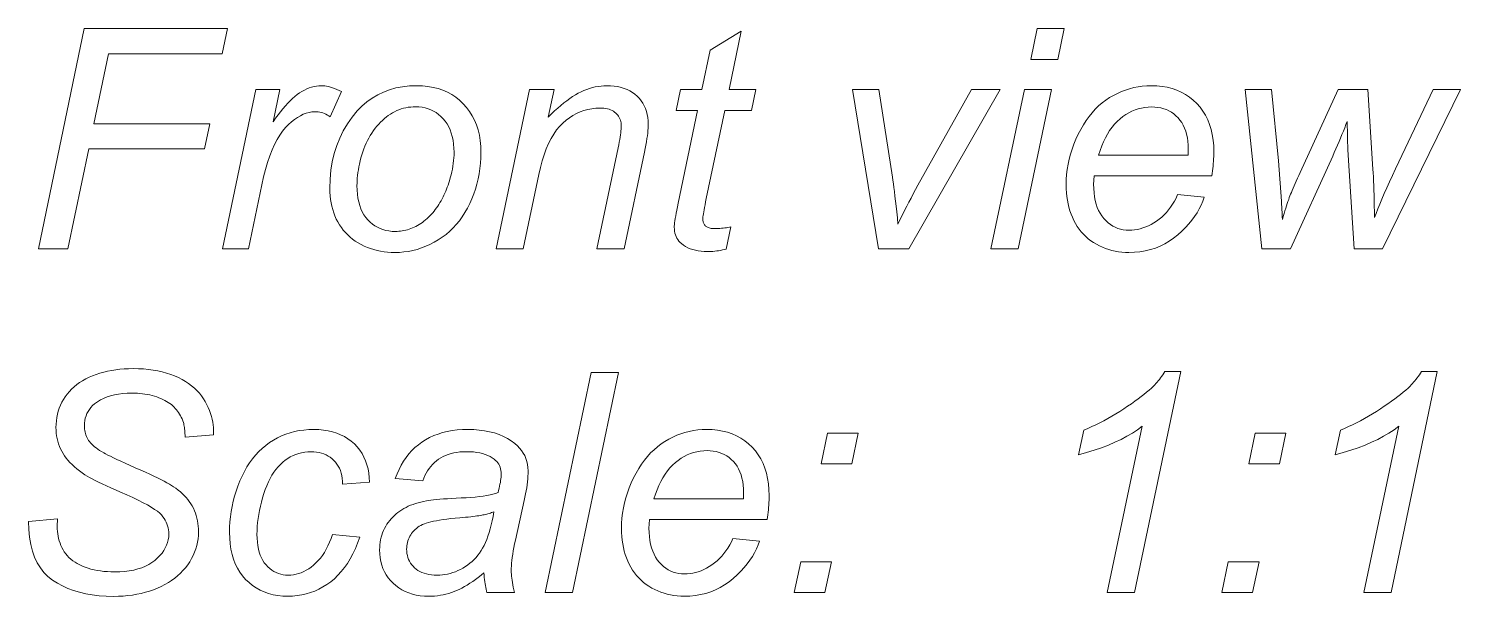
# Model space of a CAD drawing. Extents: x 0 to 297, y 0 to 546.
# Drawn here: x 158.73 to 184.73, y 459.95 to 470.26 of the extents above; entities that cross this region are included whole.
import ezdxf

# ---------------------------------------------------------------- set-up
doc = ezdxf.new("R2010")
doc.units = 0

msp = doc.modelspace()

# ---------------------------------------------------------------- linework, layer by layer
at = {"color": 7, "lineweight": 13}
for points in [[(158.906, 466.265), (159.741, 470.265), (162.341, 470.265), (162.245, 469.809), (160.18, 469.809), (159.915, 468.535), (162.019, 468.535), (161.923, 468.079), (159.82, 468.079), (159.441, 466.265)], [(171.481, 466.666), (171.4, 466.262), (171.364, 466.253), (171.329, 466.245), (171.294, 466.238), (171.259, 466.232), (171.225, 466.227), (171.191, 466.223), (171.157, 466.22), (171.123, 466.217), (171.089, 466.216), (171.056, 466.216), (170.998, 466.217), (170.943, 466.221), (170.89, 466.229), (170.839, 466.239), (170.791, 466.252), (170.745, 466.268), (170.702, 466.286), (170.661, 466.308), (170.623, 466.333), (170.586, 466.36), (170.562, 466.383), (170.539, 466.407), (170.52, 466.433), (170.503, 466.46), (170.488, 466.489), (170.476, 466.52), (170.467, 466.552), (170.461, 466.585), (170.457, 466.621), (170.456, 466.658), (170.456, 466.679), (170.458, 466.706), (170.462, 466.737), (170.467, 466.774), (170.473, 466.815), (170.481, 466.862), (170.49, 466.913), (170.501, 466.969), (170.513, 467.031), (170.526, 467.097), (170.878, 468.78), (170.488, 468.78), (170.567, 469.162), (170.958, 469.162), (171.108, 469.874), (171.672, 470.216), (171.451, 469.162), (171.937, 469.162), (171.855, 468.78), (171.372, 468.78), (171.037, 467.179), (171.025, 467.12), (171.014, 467.066), (171.005, 467.017), (170.997, 466.974), (170.99, 466.935), (170.984, 466.9), (170.98, 466.871), (170.976, 466.847), (170.975, 466.828), (170.974, 466.813), (170.974, 466.796), (170.976, 466.78), (170.978, 466.764), (170.982, 466.75), (170.987, 466.736), (170.992, 466.723), (170.999, 466.711), (171.006, 466.7), (171.015, 466.689), (171.024, 466.679), (171.035, 466.671), (171.047, 466.663), (171.06, 466.656), (171.075, 466.65), (171.091, 466.645), (171.108, 466.64), (171.126, 466.637), (171.146, 466.635), (171.167, 466.633), (171.189, 466.633), (171.222, 466.633), (171.254, 466.634), (171.285, 466.636), (171.315, 466.638), (171.344, 466.641), (171.373, 466.645), (171.401, 466.649), (171.429, 466.654), (171.455, 466.66)], [(176.928, 469.705), (177.045, 470.265), (177.536, 470.265), (177.419, 469.705)], [(162.251, 466.265), (162.857, 469.162), (163.293, 469.162), (163.17, 468.57), (163.215, 468.636), (163.259, 468.698), (163.304, 468.756), (163.348, 468.811), (163.392, 468.862), (163.435, 468.91), (163.479, 468.955), (163.522, 468.995), (163.565, 469.033), (163.608, 469.067), (163.651, 469.097), (163.694, 469.125), (163.738, 469.149), (163.781, 469.17), (163.825, 469.188), (163.869, 469.202), (163.913, 469.213), (163.957, 469.221), (164.002, 469.226), (164.046, 469.228), (164.076, 469.227), (164.108, 469.224), (164.141, 469.218), (164.175, 469.211), (164.211, 469.201), (164.248, 469.19), (164.286, 469.176), (164.326, 469.16), (164.367, 469.142), (164.409, 469.121), (164.207, 468.663), (164.181, 468.681), (164.155, 468.696), (164.128, 468.71), (164.101, 468.722), (164.073, 468.733), (164.044, 468.741), (164.016, 468.747), (163.986, 468.752), (163.956, 468.755), (163.926, 468.756), (163.874, 468.753), (163.822, 468.744), (163.769, 468.73), (163.717, 468.71), (163.664, 468.683), (163.61, 468.652), (163.557, 468.614), (163.503, 468.571), (163.449, 468.522), (163.394, 468.467), (163.341, 468.404), (163.29, 468.332), (163.241, 468.252), (163.195, 468.161), (163.151, 468.062), (163.109, 467.953), (163.07, 467.836), (163.033, 467.709), (162.998, 467.572), (162.966, 467.427), (162.72, 466.265)], [(164.199, 467.364), (164.204, 467.531), (164.219, 467.692), (164.244, 467.847), (164.279, 467.996), (164.324, 468.14), (164.379, 468.277), (164.444, 468.409), (164.519, 468.535), (164.603, 468.655), (164.698, 468.769), (164.783, 468.857), (164.873, 468.934), (164.969, 469.003), (165.069, 469.063), (165.174, 469.113), (165.285, 469.154), (165.401, 469.187), (165.522, 469.209), (165.648, 469.223), (165.779, 469.228), (165.882, 469.225), (165.98, 469.215), (166.075, 469.198), (166.165, 469.175), (166.252, 469.146), (166.334, 469.11), (166.413, 469.067), (166.487, 469.018), (166.557, 468.963), (166.623, 468.9), (166.684, 468.833), (166.739, 468.76), (166.787, 468.683), (166.828, 468.602), (166.864, 468.516), (166.893, 468.425), (166.915, 468.33), (166.931, 468.23), (166.941, 468.125), (166.944, 468.016), (166.942, 467.917), (166.936, 467.819), (166.926, 467.723), (166.912, 467.628), (166.893, 467.534), (166.871, 467.442), (166.845, 467.351), (166.815, 467.262), (166.78, 467.174), (166.742, 467.087), (166.7, 467.003), (166.654, 466.923), (166.606, 466.848), (166.553, 466.776), (166.497, 466.708), (166.438, 466.644), (166.376, 466.584), (166.31, 466.528), (166.24, 466.476), (166.168, 466.428), (166.093, 466.385), (166.017, 466.346), (165.941, 466.311), (165.863, 466.282), (165.785, 466.256), (165.706, 466.236), (165.627, 466.22), (165.546, 466.208), (165.465, 466.201), (165.383, 466.199), (165.316, 466.201), (165.25, 466.205), (165.186, 466.212), (165.122, 466.222), (165.06, 466.235), (164.999, 466.251), (164.94, 466.27), (164.881, 466.292), (164.824, 466.316), (164.768, 466.344), (164.714, 466.374), (164.662, 466.406), (164.614, 466.441), (164.567, 466.479), (164.524, 466.518), (164.483, 466.561), (164.444, 466.605), (164.409, 466.652), (164.376, 466.701), (164.345, 466.753), (164.317, 466.807), (164.292, 466.862), (164.271, 466.919), (164.252, 466.978), (164.236, 467.038), (164.222, 467.1), (164.212, 467.164), (164.205, 467.229), (164.2, 467.296)], [(167.219, 466.265), (167.825, 469.162), (168.273, 469.162), (168.166, 468.658), (168.224, 468.715), (168.282, 468.77), (168.338, 468.822), (168.394, 468.87), (168.449, 468.915), (168.503, 468.956), (168.556, 468.995), (168.609, 469.03), (168.661, 469.062), (168.712, 469.091), (168.763, 469.117), (168.814, 469.141), (168.865, 469.161), (168.917, 469.179), (168.968, 469.194), (169.02, 469.206), (169.073, 469.216), (169.125, 469.222), (169.178, 469.226), (169.23, 469.228), (169.299, 469.226), (169.365, 469.22), (169.428, 469.211), (169.488, 469.197), (169.545, 469.18), (169.598, 469.159), (169.649, 469.134), (169.697, 469.106), (169.741, 469.073), (169.783, 469.037), (169.821, 468.997), (169.855, 468.955), (169.885, 468.911), (169.911, 468.863), (169.933, 468.814), (169.951, 468.761), (169.965, 468.707), (169.975, 468.649), (169.981, 468.589), (169.983, 468.527), (169.983, 468.493), (169.981, 468.455), (169.977, 468.413), (169.972, 468.368), (169.966, 468.319), (169.958, 468.267), (169.949, 468.21), (169.938, 468.15), (169.926, 468.087), (169.913, 468.019), (169.544, 466.265), (169.05, 466.265), (169.435, 468.101), (169.446, 468.153), (169.456, 468.202), (169.464, 468.249), (169.472, 468.293), (169.478, 468.334), (169.483, 468.372), (169.487, 468.407), (169.49, 468.44), (169.492, 468.47), (169.492, 468.497), (169.491, 468.525), (169.488, 468.552), (169.483, 468.578), (169.476, 468.604), (169.467, 468.628), (169.456, 468.65), (169.444, 468.672), (169.429, 468.693), (169.412, 468.713), (169.393, 468.731), (169.372, 468.748), (169.349, 468.764), (169.325, 468.777), (169.299, 468.789), (169.271, 468.799), (169.241, 468.807), (169.21, 468.813), (169.177, 468.818), (169.142, 468.82), (169.105, 468.821), (169.03, 468.819), (168.957, 468.81), (168.885, 468.797), (168.815, 468.778), (168.746, 468.753), (168.68, 468.723), (168.615, 468.688), (168.551, 468.647), (168.49, 468.6), (168.43, 468.548), (168.372, 468.49), (168.317, 468.424), (168.266, 468.35), (168.218, 468.268), (168.173, 468.178), (168.131, 468.081), (168.092, 467.975), (168.056, 467.862), (168.024, 467.741), (167.994, 467.613), (167.713, 466.265)], [(174.164, 466.265), (173.689, 469.162), (174.169, 469.162), (174.417, 467.566), (174.426, 467.51), (174.434, 467.448), (174.444, 467.379), (174.453, 467.304), (174.463, 467.222), (174.473, 467.133), (174.484, 467.038), (174.495, 466.936), (174.506, 466.827), (174.518, 466.712), (174.547, 466.775), (174.578, 466.839), (174.611, 466.905), (174.644, 466.973), (174.68, 467.043), (174.717, 467.115), (174.756, 467.188), (174.796, 467.263), (174.838, 467.34), (174.881, 467.419), (175.85, 469.162), (176.371, 469.162), (174.712, 466.265)], [(176.207, 466.265), (176.813, 469.162), (177.307, 469.162), (176.701, 466.265)], [(179.596, 467.25), (180.076, 467.201), (180.053, 467.129), (180.024, 467.059), (179.99, 466.989), (179.95, 466.92), (179.905, 466.852), (179.855, 466.784), (179.799, 466.717), (179.738, 466.651), (179.672, 466.586), (179.6, 466.521), (179.524, 466.46), (179.445, 466.405), (179.364, 466.357), (179.279, 466.315), (179.192, 466.28), (179.102, 466.251), (179.009, 466.228), (178.913, 466.212), (178.814, 466.202), (178.712, 466.199), (178.648, 466.201), (178.585, 466.205), (178.524, 466.213), (178.463, 466.223), (178.403, 466.236), (178.345, 466.253), (178.287, 466.272), (178.231, 466.294), (178.176, 466.32), (178.121, 466.348), (178.069, 466.379), (178.019, 466.413), (177.972, 466.449), (177.927, 466.488), (177.885, 466.53), (177.845, 466.575), (177.808, 466.622), (177.773, 466.672), (177.741, 466.725), (177.712, 466.78), (177.685, 466.838), (177.661, 466.897), (177.64, 466.958), (177.622, 467.02), (177.607, 467.084), (177.594, 467.149), (177.584, 467.216), (177.577, 467.285), (177.573, 467.355), (177.571, 467.427), (177.574, 467.522), (177.58, 467.616), (177.591, 467.709), (177.607, 467.802), (177.626, 467.895), (177.651, 467.986), (177.679, 468.078), (177.712, 468.168), (177.749, 468.258), (177.791, 468.348), (177.836, 468.435), (177.884, 468.517), (177.935, 468.595), (177.988, 468.668), (178.043, 468.737), (178.101, 468.801), (178.162, 468.86), (178.225, 468.915), (178.291, 468.965), (178.36, 469.011), (178.43, 469.052), (178.502, 469.089), (178.575, 469.122), (178.649, 469.15), (178.724, 469.174), (178.8, 469.193), (178.877, 469.208), (178.955, 469.219), (179.035, 469.226), (179.116, 469.228), (179.217, 469.225), (179.315, 469.215), (179.408, 469.199), (179.497, 469.176), (179.582, 469.147), (179.663, 469.112), (179.739, 469.07), (179.812, 469.022), (179.88, 468.967), (179.944, 468.906), (180.003, 468.839), (180.055, 468.768), (180.102, 468.692), (180.142, 468.611), (180.176, 468.525), (180.204, 468.435), (180.226, 468.34), (180.241, 468.241), (180.251, 468.136), (180.254, 468.027), (180.253, 467.985), (180.252, 467.942), (180.25, 467.899), (180.247, 467.855), (180.244, 467.812), (180.24, 467.768), (180.235, 467.724), (180.229, 467.68), (180.223, 467.635), (180.215, 467.591), (178.082, 467.591), (178.08, 467.574), (178.078, 467.558), (178.076, 467.541), (178.075, 467.526), (178.074, 467.51), (178.073, 467.495), (178.072, 467.48), (178.071, 467.466), (178.071, 467.452), (178.071, 467.438), (178.073, 467.359), (178.078, 467.283), (178.088, 467.211), (178.101, 467.143), (178.118, 467.079), (178.138, 467.019), (178.162, 466.963), (178.19, 466.911), (178.222, 466.862), (178.258, 466.817), (178.296, 466.776), (178.336, 466.74), (178.377, 466.708), (178.421, 466.68), (178.465, 466.657), (178.512, 466.637), (178.56, 466.622), (178.61, 466.612), (178.662, 466.605), (178.715, 466.603), (178.765, 466.605), (178.816, 466.61), (178.866, 466.618), (178.916, 466.63), (178.966, 466.645), (179.016, 466.663), (179.066, 466.685), (179.115, 466.71), (179.165, 466.738), (179.214, 466.769), (179.262, 466.804), (179.308, 466.842), (179.352, 466.883), (179.393, 466.926), (179.432, 466.973), (179.469, 467.022), (179.504, 467.075), (179.537, 467.13), (179.568, 467.188)], [(181.127, 466.265), (180.824, 469.162), (181.299, 469.162), (181.43, 467.861), (181.481, 467.13), (181.483, 467.112), (181.484, 467.09), (181.485, 467.065), (181.487, 467.037), (181.488, 467.006), (181.49, 466.971), (181.492, 466.933), (181.494, 466.892), (181.496, 466.847), (181.498, 466.799), (181.514, 466.854), (181.53, 466.906), (181.545, 466.955), (181.559, 467.001), (181.574, 467.045), (181.587, 467.087), (181.6, 467.126), (181.613, 467.162), (181.625, 467.195), (181.637, 467.226), (181.649, 467.257), (181.663, 467.291), (181.677, 467.327), (181.694, 467.366), (181.711, 467.407), (181.73, 467.451), (181.751, 467.497), (181.772, 467.546), (181.795, 467.597), (181.82, 467.651), (182.51, 469.162), (183.048, 469.162), (183.143, 467.714), (183.147, 467.645), (183.151, 467.573), (183.155, 467.496), (183.158, 467.414), (183.161, 467.328), (183.163, 467.238), (183.166, 467.143), (183.168, 467.044), (183.169, 466.94), (183.17, 466.832), (183.199, 466.908), (183.232, 466.99), (183.268, 467.077), (183.307, 467.17), (183.35, 467.269), (183.396, 467.373), (183.446, 467.483), (183.499, 467.599), (183.555, 467.72), (183.615, 467.847), (184.237, 469.162), (184.731, 469.162), (183.315, 466.265), (182.802, 466.265), (182.693, 467.965), (182.691, 467.999), (182.689, 468.04), (182.687, 468.086), (182.685, 468.139), (182.683, 468.198), (182.682, 468.262), (182.68, 468.333), (182.679, 468.41), (182.678, 468.492), (182.677, 468.581), (182.654, 468.522), (182.63, 468.463), (182.606, 468.402), (182.58, 468.34), (182.554, 468.278), (182.528, 468.214), (182.5, 468.15), (182.471, 468.084), (182.442, 468.018), (182.412, 467.951), (181.645, 466.265)], [(164.693, 467.413), (164.695, 467.333), (164.701, 467.258), (164.711, 467.186), (164.724, 467.118), (164.742, 467.054), (164.764, 466.993), (164.789, 466.937), (164.819, 466.885), (164.852, 466.837), (164.889, 466.793), (164.93, 466.752), (164.972, 466.716), (165.017, 466.685), (165.064, 466.657), (165.112, 466.634), (165.163, 466.615), (165.217, 466.6), (165.272, 466.59), (165.329, 466.583), (165.389, 466.581), (165.42, 466.582), (165.452, 466.584), (165.483, 466.587), (165.515, 466.591), (165.546, 466.597), (165.578, 466.604), (165.609, 466.613), (165.64, 466.622), (165.671, 466.633), (165.702, 466.645), (165.733, 466.659), (165.764, 466.674), (165.794, 466.69), (165.823, 466.707), (165.853, 466.726), (165.881, 466.746), (165.909, 466.768), (165.937, 466.791), (165.965, 466.815), (165.992, 466.84), (166.018, 466.867), (166.044, 466.894), (166.068, 466.922), (166.092, 466.951), (166.115, 466.981), (166.138, 467.011), (166.159, 467.042), (166.18, 467.073), (166.2, 467.106), (166.219, 467.139), (166.238, 467.173), (166.256, 467.207), (166.273, 467.242), (166.289, 467.278), (166.304, 467.313), (166.319, 467.35), (166.333, 467.387), (166.347, 467.424), (166.359, 467.462), (166.371, 467.501), (166.387, 467.554), (166.401, 467.608), (166.414, 467.661), (166.425, 467.713), (166.434, 467.765), (166.442, 467.817), (166.448, 467.868), (166.452, 467.919), (166.455, 467.969), (166.456, 468.019), (166.454, 468.096), (166.448, 468.169), (166.438, 468.239), (166.424, 468.305), (166.406, 468.368), (166.384, 468.427), (166.359, 468.483), (166.329, 468.535), (166.295, 468.584), (166.258, 468.629), (166.217, 468.67), (166.174, 468.707), (166.13, 468.74), (166.083, 468.768), (166.034, 468.792), (165.983, 468.811), (165.931, 468.826), (165.876, 468.837), (165.819, 468.844), (165.76, 468.846), (165.714, 468.845), (165.669, 468.841), (165.624, 468.836), (165.581, 468.828), (165.538, 468.818), (165.496, 468.806), (165.455, 468.792), (165.415, 468.775), (165.375, 468.756), (165.337, 468.735), (165.299, 468.712), (165.262, 468.687), (165.226, 468.66), (165.19, 468.631), (165.155, 468.599), (165.121, 468.566), (165.087, 468.53), (165.055, 468.493), (165.023, 468.454), (164.992, 468.412), (164.962, 468.369), (164.933, 468.324), (164.907, 468.278), (164.881, 468.231), (164.858, 468.182), (164.836, 468.132), (164.816, 468.08), (164.797, 468.027), (164.78, 467.973), (164.765, 467.917), (164.751, 467.861), (164.739, 467.806), (164.728, 467.753), (164.719, 467.701), (164.711, 467.65), (164.704, 467.6), (164.699, 467.551), (164.696, 467.504), (164.694, 467.458)], [(178.161, 467.967), (179.787, 467.967), (179.788, 467.982), (179.788, 467.996), (179.788, 468.009), (179.789, 468.021), (179.789, 468.033), (179.789, 468.043), (179.79, 468.053), (179.79, 468.062), (179.79, 468.069), (179.79, 468.076), (179.788, 468.149), (179.782, 468.218), (179.773, 468.283), (179.76, 468.346), (179.743, 468.404), (179.723, 468.459), (179.699, 468.511), (179.671, 468.559), (179.639, 468.604), (179.604, 468.645), (179.566, 468.683), (179.526, 468.716), (179.483, 468.746), (179.439, 468.772), (179.392, 468.794), (179.343, 468.811), (179.292, 468.825), (179.239, 468.835), (179.184, 468.841), (179.127, 468.843), (179.064, 468.841), (179.002, 468.834), (178.942, 468.823), (178.882, 468.808), (178.824, 468.789), (178.767, 468.765), (178.711, 468.736), (178.656, 468.703), (178.602, 468.666), (178.55, 468.625), (178.499, 468.579), (178.451, 468.529), (178.405, 468.474), (178.362, 468.415), (178.322, 468.351), (178.285, 468.283), (178.25, 468.211), (178.217, 468.134), (178.188, 468.053)], [(158.73, 461.315), (159.254, 461.364), (159.248, 461.225), (159.249, 461.179), (159.252, 461.134), (159.258, 461.09), (159.265, 461.046), (159.275, 461.003), (159.286, 460.961), (159.3, 460.92), (159.316, 460.879), (159.334, 460.84), (159.355, 460.801), (159.377, 460.763), (159.403, 460.727), (159.431, 460.693), (159.462, 460.661), (159.496, 460.63), (159.532, 460.601), (159.572, 460.574), (159.614, 460.549), (159.659, 460.525), (159.707, 460.503), (159.757, 460.483), (159.808, 460.466), (159.862, 460.45), (159.918, 460.436), (159.975, 460.425), (160.035, 460.415), (160.096, 460.408), (160.159, 460.403), (160.224, 460.399), (160.29, 460.398), (160.384, 460.4), (160.473, 460.407), (160.558, 460.417), (160.638, 460.432), (160.714, 460.451), (160.785, 460.474), (160.851, 460.501), (160.913, 460.533), (160.97, 460.569), (161.023, 460.608), (161.071, 460.651), (161.114, 460.695), (161.152, 460.74), (161.185, 460.786), (161.212, 460.834), (161.235, 460.882), (161.253, 460.932), (161.265, 460.983), (161.273, 461.035), (161.275, 461.089), (161.274, 461.126), (161.27, 461.163), (161.263, 461.199), (161.254, 461.234), (161.242, 461.269), (161.227, 461.303), (161.21, 461.336), (161.19, 461.369), (161.167, 461.401), (161.142, 461.432), (161.11, 461.464), (161.068, 461.498), (161.017, 461.534), (160.957, 461.572), (160.887, 461.613), (160.808, 461.655), (160.719, 461.7), (160.621, 461.747), (160.514, 461.796), (160.397, 461.847), (160.305, 461.887), (160.22, 461.925), (160.141, 461.961), (160.067, 461.996), (160, 462.028), (159.938, 462.058), (159.883, 462.087), (159.834, 462.113), (159.79, 462.138), (159.753, 462.161), (159.7, 462.197), (159.651, 462.233), (159.604, 462.27), (159.56, 462.308), (159.518, 462.346), (159.48, 462.385), (159.444, 462.425), (159.412, 462.465), (159.382, 462.506), (159.355, 462.547), (159.33, 462.589), (159.308, 462.633), (159.289, 462.678), (159.272, 462.723), (159.258, 462.77), (159.247, 462.819), (159.238, 462.868), (159.231, 462.919), (159.228, 462.97), (159.226, 463.023), (159.228, 463.084), (159.233, 463.144), (159.242, 463.203), (159.253, 463.26), (159.269, 463.316), (159.287, 463.372), (159.309, 463.425), (159.335, 463.478), (159.363, 463.53), (159.395, 463.58), (159.431, 463.628), (159.469, 463.674), (159.511, 463.718), (159.556, 463.76), (159.604, 463.799), (159.655, 463.836), (159.709, 463.87), (159.767, 463.902), (159.827, 463.932), (159.891, 463.959), (159.957, 463.984), (160.024, 464.006), (160.094, 464.026), (160.165, 464.043), (160.238, 464.057), (160.312, 464.069), (160.388, 464.078), (160.466, 464.085), (160.545, 464.089), (160.626, 464.09), (160.722, 464.088), (160.815, 464.083), (160.905, 464.075), (160.992, 464.064), (161.076, 464.049), (161.157, 464.031), (161.235, 464.01), (161.31, 463.985), (161.381, 463.957), (161.45, 463.926), (161.515, 463.892), (161.577, 463.856), (161.635, 463.818), (161.689, 463.778), (161.74, 463.735), (161.786, 463.691), (161.83, 463.644), (161.869, 463.595), (161.905, 463.543), (161.937, 463.49), (161.966, 463.435), (161.992, 463.382), (162.014, 463.328), (162.034, 463.275), (162.051, 463.223), (162.064, 463.171), (162.075, 463.12), (162.082, 463.069), (162.087, 463.019), (162.089, 462.969), (162.089, 462.963), (162.088, 462.957), (162.088, 462.951), (162.088, 462.944), (162.088, 462.936), (162.088, 462.927), (162.087, 462.918), (162.087, 462.908), (162.086, 462.898), (162.086, 462.887), (161.57, 462.846), (161.57, 462.879), (161.569, 462.911), (161.567, 462.941), (161.565, 462.969), (161.563, 462.997), (161.559, 463.022), (161.555, 463.047), (161.551, 463.069), (161.546, 463.091), (161.54, 463.111), (161.529, 463.143), (161.516, 463.175), (161.502, 463.206), (161.487, 463.235), (161.471, 463.264), (161.453, 463.292), (161.434, 463.318), (161.414, 463.344), (161.393, 463.368), (161.371, 463.392), (161.347, 463.414), (161.322, 463.436), (161.294, 463.456), (161.266, 463.476), (161.235, 463.495), (161.202, 463.513), (161.168, 463.53), (161.133, 463.546), (161.095, 463.561), (161.056, 463.576), (161.015, 463.589), (160.974, 463.601), (160.931, 463.611), (160.888, 463.62), (160.843, 463.628), (160.798, 463.634), (160.752, 463.639), (160.704, 463.643), (160.656, 463.645), (160.607, 463.645), (160.522, 463.643), (160.44, 463.637), (160.362, 463.628), (160.289, 463.614), (160.219, 463.596), (160.153, 463.575), (160.091, 463.549), (160.032, 463.52), (159.978, 463.486), (159.928, 463.449), (159.892, 463.418), (159.861, 463.385), (159.833, 463.35), (159.809, 463.313), (159.788, 463.274), (159.772, 463.233), (159.759, 463.191), (159.749, 463.146), (159.744, 463.099), (159.742, 463.05), (159.743, 463.021), (159.745, 462.993), (159.749, 462.965), (159.754, 462.938), (159.761, 462.911), (159.77, 462.885), (159.779, 462.86), (159.791, 462.835), (159.804, 462.811), (159.818, 462.787), (159.835, 462.764), (159.854, 462.741), (159.875, 462.718), (159.899, 462.695), (159.926, 462.672), (159.954, 462.649), (159.986, 462.627), (160.019, 462.604), (160.055, 462.582), (160.094, 462.559), (160.126, 462.542), (160.166, 462.521), (160.214, 462.498), (160.27, 462.471), (160.333, 462.441), (160.405, 462.408), (160.484, 462.372), (160.571, 462.333), (160.665, 462.291), (160.768, 462.246), (160.851, 462.208), (160.93, 462.172), (161.003, 462.138), (161.07, 462.106), (161.132, 462.075), (161.189, 462.046), (161.24, 462.018), (161.287, 461.992), (161.327, 461.968), (161.363, 461.945), (161.405, 461.916), (161.446, 461.885), (161.485, 461.853), (161.521, 461.82), (161.556, 461.785), (161.588, 461.75), (161.619, 461.713), (161.647, 461.675), (161.674, 461.635), (161.698, 461.595), (161.721, 461.553), (161.741, 461.51), (161.758, 461.466), (161.773, 461.421), (161.786, 461.375), (161.797, 461.327), (161.805, 461.279), (161.811, 461.229), (161.814, 461.179), (161.816, 461.127), (161.814, 461.062), (161.808, 460.999), (161.798, 460.937), (161.784, 460.875), (161.766, 460.815), (161.744, 460.755), (161.719, 460.697), (161.689, 460.64), (161.655, 460.583), (161.618, 460.528), (161.577, 460.474), (161.533, 460.423), (161.486, 460.375), (161.435, 460.328), (161.382, 460.285), (161.326, 460.244), (161.267, 460.205), (161.204, 460.169), (161.139, 460.135), (161.071, 460.104), (161, 460.075), (160.927, 460.05), (160.852, 460.027), (160.775, 460.008), (160.696, 459.991), (160.615, 459.978), (160.532, 459.967), (160.447, 459.96), (160.36, 459.955), (160.271, 459.954), (160.138, 459.957), (160.01, 459.965), (159.886, 459.98), (159.768, 460.001), (159.654, 460.028), (159.546, 460.06), (159.443, 460.099), (159.344, 460.143), (159.251, 460.193), (159.162, 460.25), (159.081, 460.314), (159.007, 460.387), (158.943, 460.47), (158.887, 460.562), (158.839, 460.664), (158.8, 460.775), (158.77, 460.896), (158.748, 461.026), (158.735, 461.166)], [(168.113, 460.022), (168.948, 464.022), (169.442, 464.022), (168.607, 460.022)], [(178.318, 460.022), (178.951, 463.042), (178.866, 462.979), (178.774, 462.919), (178.675, 462.861), (178.57, 462.805), (178.458, 462.752), (178.34, 462.702), (178.215, 462.654), (178.083, 462.609), (177.944, 462.567), (177.799, 462.527), (177.892, 462.974), (177.966, 463.004), (178.039, 463.037), (178.112, 463.071), (178.185, 463.106), (178.258, 463.144), (178.331, 463.183), (178.403, 463.224), (178.475, 463.267), (178.547, 463.312), (178.619, 463.359), (178.689, 463.406), (178.756, 463.451), (178.818, 463.496), (178.878, 463.539), (178.933, 463.581), (178.985, 463.622), (179.034, 463.662), (179.079, 463.7), (179.12, 463.737), (179.158, 463.774), (179.18, 463.796), (179.201, 463.819), (179.223, 463.843), (179.244, 463.868), (179.265, 463.894), (179.285, 463.921), (179.306, 463.949), (179.326, 463.978), (179.346, 464.008), (179.365, 464.038), (179.652, 464.038), (178.814, 460.022)], [(182.978, 460.022), (183.611, 463.042), (183.526, 462.979), (183.434, 462.919), (183.336, 462.861), (183.23, 462.805), (183.119, 462.752), (183, 462.702), (182.875, 462.654), (182.743, 462.609), (182.605, 462.567), (182.46, 462.527), (182.552, 462.974), (182.626, 463.004), (182.699, 463.037), (182.773, 463.071), (182.846, 463.106), (182.918, 463.144), (182.991, 463.183), (183.063, 463.224), (183.136, 463.267), (183.208, 463.312), (183.28, 463.359), (183.349, 463.406), (183.416, 463.451), (183.479, 463.496), (183.538, 463.539), (183.594, 463.581), (183.646, 463.622), (183.694, 463.662), (183.739, 463.7), (183.781, 463.737), (183.818, 463.774), (183.84, 463.796), (183.862, 463.819), (183.883, 463.843), (183.904, 463.868), (183.925, 463.894), (183.945, 463.921), (183.966, 463.949), (183.986, 463.978), (184.006, 464.008), (184.026, 464.038), (184.312, 464.038), (183.475, 460.022)], [(164.25, 461.078), (164.743, 461.026), (164.705, 460.92), (164.663, 460.82), (164.618, 460.725), (164.57, 460.636), (164.519, 460.553), (164.464, 460.475), (164.407, 460.403), (164.346, 460.336), (164.282, 460.275), (164.215, 460.22), (164.146, 460.17), (164.075, 460.125), (164.001, 460.085), (163.926, 460.051), (163.849, 460.022), (163.771, 459.998), (163.69, 459.98), (163.607, 459.967), (163.523, 459.959), (163.436, 459.956), (163.344, 459.959), (163.255, 459.969), (163.169, 459.984), (163.087, 460.005), (163.009, 460.033), (162.934, 460.066), (162.863, 460.106), (162.796, 460.152), (162.732, 460.204), (162.671, 460.262), (162.615, 460.325), (162.565, 460.394), (162.521, 460.467), (162.483, 460.545), (162.451, 460.628), (162.425, 460.716), (162.404, 460.809), (162.389, 460.906), (162.381, 461.009), (162.378, 461.116), (162.38, 461.211), (162.385, 461.305), (162.395, 461.399), (162.408, 461.493), (162.425, 461.587), (162.446, 461.68), (162.47, 461.773), (162.498, 461.865), (162.53, 461.957), (162.566, 462.049), (162.605, 462.139), (162.648, 462.224), (162.694, 462.304), (162.743, 462.381), (162.795, 462.453), (162.85, 462.52), (162.909, 462.583), (162.971, 462.642), (163.036, 462.696), (163.105, 462.746), (163.176, 462.792), (163.249, 462.832), (163.324, 462.868), (163.401, 462.899), (163.48, 462.925), (163.561, 462.947), (163.645, 462.964), (163.73, 462.975), (163.817, 462.983), (163.906, 462.985), (163.997, 462.982), (164.085, 462.974), (164.168, 462.961), (164.248, 462.943), (164.324, 462.919), (164.396, 462.89), (164.464, 462.856), (164.528, 462.816), (164.589, 462.772), (164.645, 462.722), (164.697, 462.667), (164.743, 462.61), (164.784, 462.548), (164.82, 462.484), (164.85, 462.416), (164.874, 462.344), (164.893, 462.27), (164.907, 462.191), (164.915, 462.11), (164.918, 462.025), (164.432, 461.992), (164.43, 462.046), (164.425, 462.097), (164.417, 462.146), (164.405, 462.193), (164.391, 462.237), (164.374, 462.279), (164.353, 462.319), (164.329, 462.356), (164.303, 462.391), (164.273, 462.423), (164.24, 462.452), (164.206, 462.479), (164.17, 462.502), (164.131, 462.522), (164.091, 462.54), (164.049, 462.554), (164.004, 462.564), (163.958, 462.572), (163.91, 462.577), (163.859, 462.578), (163.801, 462.577), (163.744, 462.571), (163.688, 462.561), (163.634, 462.548), (163.582, 462.531), (163.531, 462.511), (163.482, 462.486), (163.434, 462.458), (163.388, 462.426), (163.344, 462.39), (163.301, 462.351), (163.26, 462.307), (163.221, 462.26), (163.184, 462.208), (163.149, 462.153), (163.116, 462.094), (163.084, 462.031), (163.055, 461.964), (163.027, 461.893), (163.001, 461.819), (162.978, 461.742), (162.957, 461.666), (162.938, 461.591), (162.922, 461.516), (162.908, 461.442), (162.897, 461.369), (162.888, 461.296), (162.882, 461.224), (162.878, 461.152), (162.877, 461.08), (162.879, 461.008), (162.884, 460.939), (162.892, 460.875), (162.903, 460.813), (162.918, 460.756), (162.936, 460.702), (162.957, 460.652), (162.982, 460.605), (163.01, 460.563), (163.041, 460.524), (163.074, 460.489), (163.109, 460.457), (163.146, 460.429), (163.184, 460.405), (163.224, 460.385), (163.265, 460.368), (163.307, 460.355), (163.352, 460.346), (163.397, 460.34), (163.445, 460.338), (163.492, 460.34), (163.54, 460.346), (163.587, 460.355), (163.633, 460.368), (163.68, 460.384), (163.725, 460.404), (163.771, 460.428), (163.816, 460.455), (163.86, 460.486), (163.904, 460.521), (163.947, 460.56), (163.988, 460.602), (164.028, 460.648), (164.065, 460.698), (164.1, 460.752), (164.134, 460.809), (164.166, 460.871), (164.196, 460.936), (164.223, 461.005)], [(166.997, 460.382), (166.946, 460.339), (166.895, 460.298), (166.845, 460.26), (166.795, 460.224), (166.745, 460.191), (166.696, 460.16), (166.647, 460.131), (166.599, 460.104), (166.551, 460.08), (166.503, 460.059), (166.455, 460.039), (166.407, 460.022), (166.358, 460.006), (166.308, 459.993), (166.258, 459.982), (166.207, 459.973), (166.155, 459.966), (166.102, 459.96), (166.049, 459.957), (165.996, 459.956), (165.917, 459.959), (165.842, 459.966), (165.769, 459.978), (165.7, 459.994), (165.634, 460.015), (165.57, 460.041), (165.51, 460.072), (165.454, 460.107), (165.4, 460.148), (165.349, 460.192), (165.302, 460.241), (165.261, 460.292), (165.224, 460.346), (165.192, 460.402), (165.165, 460.461), (165.143, 460.523), (165.126, 460.588), (165.113, 460.655), (165.106, 460.724), (165.104, 460.797), (165.105, 460.845), (165.108, 460.892), (165.113, 460.937), (165.121, 460.982), (165.131, 461.026), (165.143, 461.068), (165.158, 461.109), (165.174, 461.149), (165.193, 461.189), (165.214, 461.226), (165.237, 461.263), (165.261, 461.298), (165.287, 461.332), (165.314, 461.364), (165.343, 461.395), (165.373, 461.424), (165.404, 461.452), (165.437, 461.478), (165.472, 461.503), (165.507, 461.527), (165.545, 461.549), (165.584, 461.569), (165.624, 461.589), (165.667, 461.607), (165.711, 461.624), (165.756, 461.639), (165.803, 461.654), (165.852, 461.667), (165.903, 461.678), (165.955, 461.689), (165.991, 461.695), (166.033, 461.702), (166.082, 461.707), (166.136, 461.713), (166.196, 461.718), (166.262, 461.723), (166.334, 461.728), (166.412, 461.733), (166.496, 461.737), (166.586, 461.741), (166.677, 461.745), (166.762, 461.751), (166.842, 461.758), (166.917, 461.766), (166.986, 461.775), (167.05, 461.785), (167.109, 461.797), (167.162, 461.81), (167.211, 461.824), (167.254, 461.839), (167.264, 461.879), (167.274, 461.917), (167.283, 461.954), (167.29, 461.99), (167.297, 462.024), (167.302, 462.057), (167.306, 462.088), (167.309, 462.118), (167.31, 462.147), (167.311, 462.175), (167.31, 462.208), (167.306, 462.24), (167.3, 462.271), (167.291, 462.3), (167.28, 462.328), (167.266, 462.354), (167.249, 462.379), (167.231, 462.402), (167.209, 462.424), (167.185, 462.445), (167.149, 462.471), (167.11, 462.494), (167.068, 462.514), (167.023, 462.532), (166.974, 462.547), (166.922, 462.559), (166.867, 462.569), (166.809, 462.576), (166.748, 462.58), (166.683, 462.581), (166.622, 462.58), (166.563, 462.576), (166.507, 462.569), (166.453, 462.559), (166.401, 462.547), (166.351, 462.532), (166.303, 462.514), (166.258, 462.493), (166.215, 462.47), (166.174, 462.443), (166.136, 462.415), (166.1, 462.384), (166.065, 462.35), (166.033, 462.315), (166.004, 462.277), (165.976, 462.236), (165.95, 462.194), (165.927, 462.149), (165.906, 462.101), (165.887, 462.052), (165.387, 462.095), (165.42, 462.18), (165.456, 462.26), (165.495, 462.336), (165.538, 462.408), (165.585, 462.476), (165.635, 462.54), (165.689, 462.6), (165.746, 462.656), (165.807, 462.708), (165.872, 462.756), (165.94, 462.799), (166.011, 462.838), (166.086, 462.873), (166.165, 462.902), (166.246, 462.928), (166.332, 462.948), (166.421, 462.964), (166.513, 462.976), (166.609, 462.983), (166.708, 462.985), (166.813, 462.982), (166.914, 462.975), (167.01, 462.962), (167.102, 462.944), (167.189, 462.921), (167.272, 462.893), (167.351, 462.859), (167.425, 462.821), (167.494, 462.777), (167.559, 462.729), (167.605, 462.689), (167.646, 462.648), (167.682, 462.604), (167.713, 462.557), (167.739, 462.509), (167.761, 462.458), (167.778, 462.405), (167.79, 462.35), (167.797, 462.292), (167.799, 462.232), (167.799, 462.185), (167.797, 462.136), (167.793, 462.086), (167.788, 462.035), (167.782, 461.982), (167.775, 461.927), (167.766, 461.871), (167.756, 461.814), (167.744, 461.755), (167.731, 461.694), (167.57, 460.974), (167.556, 460.907), (167.543, 460.842), (167.531, 460.779), (167.521, 460.72), (167.513, 460.662), (167.506, 460.608), (167.501, 460.556), (167.497, 460.506), (167.494, 460.459), (167.494, 460.415), (167.494, 460.386), (167.496, 460.355), (167.499, 460.322), (167.503, 460.286), (167.509, 460.248), (167.515, 460.208), (167.523, 460.165), (167.532, 460.12), (167.542, 460.072), (167.554, 460.022), (167.054, 460.022), (167.046, 460.051), (167.039, 460.082), (167.032, 460.114), (167.026, 460.148), (167.02, 460.183), (167.014, 460.22), (167.009, 460.258), (167.005, 460.298), (167.001, 460.339)], [(171.521, 461.007), (172.001, 460.958), (171.978, 460.887), (171.949, 460.816), (171.915, 460.746), (171.875, 460.677), (171.83, 460.609), (171.78, 460.542), (171.724, 460.475), (171.663, 460.409), (171.597, 460.343), (171.525, 460.278), (171.449, 460.217), (171.37, 460.162), (171.289, 460.114), (171.204, 460.072), (171.117, 460.037), (171.027, 460.008), (170.933, 459.985), (170.838, 459.969), (170.739, 459.96), (170.637, 459.956), (170.573, 459.958), (170.51, 459.962), (170.449, 459.97), (170.388, 459.98), (170.328, 459.993), (170.27, 460.01), (170.212, 460.029), (170.156, 460.052), (170.101, 460.077), (170.046, 460.105), (169.994, 460.136), (169.944, 460.17), (169.897, 460.206), (169.852, 460.246), (169.81, 460.288), (169.77, 460.332), (169.733, 460.379), (169.698, 460.429), (169.666, 460.482), (169.637, 460.538), (169.61, 460.595), (169.586, 460.654), (169.565, 460.715), (169.547, 460.777), (169.532, 460.841), (169.519, 460.907), (169.509, 460.974), (169.502, 461.042), (169.498, 461.112), (169.496, 461.184), (169.499, 461.279), (169.505, 461.373), (169.516, 461.466), (169.532, 461.559), (169.551, 461.652), (169.576, 461.744), (169.604, 461.835), (169.637, 461.925), (169.674, 462.016), (169.716, 462.105), (169.761, 462.192), (169.809, 462.274), (169.86, 462.352), (169.913, 462.425), (169.968, 462.494), (170.026, 462.558), (170.087, 462.617), (170.15, 462.672), (170.216, 462.722), (170.285, 462.768), (170.355, 462.809), (170.427, 462.846), (170.5, 462.879), (170.574, 462.907), (170.649, 462.931), (170.725, 462.95), (170.802, 462.965), (170.88, 462.976), (170.96, 462.983), (171.041, 462.985), (171.142, 462.982), (171.24, 462.972), (171.333, 462.956), (171.422, 462.933), (171.507, 462.904), (171.588, 462.869), (171.664, 462.827), (171.737, 462.779), (171.805, 462.724), (171.869, 462.663), (171.928, 462.596), (171.98, 462.525), (172.027, 462.449), (172.067, 462.368), (172.101, 462.282), (172.129, 462.192), (172.151, 462.097), (172.166, 461.998), (172.175, 461.893), (172.179, 461.784), (172.178, 461.742), (172.177, 461.699), (172.175, 461.656), (172.172, 461.612), (172.169, 461.569), (172.165, 461.525), (172.16, 461.481), (172.154, 461.437), (172.148, 461.393), (172.14, 461.348), (170.007, 461.348), (170.005, 461.331), (170.003, 461.315), (170.001, 461.299), (170, 461.283), (169.998, 461.267), (169.997, 461.252), (169.997, 461.237), (169.996, 461.223), (169.996, 461.209), (169.996, 461.195), (169.998, 461.116), (170.003, 461.04), (170.013, 460.968), (170.026, 460.901), (170.042, 460.837), (170.063, 460.776), (170.087, 460.72), (170.115, 460.668), (170.147, 460.619), (170.183, 460.574), (170.221, 460.534), (170.261, 460.497), (170.302, 460.465), (170.346, 460.437), (170.39, 460.414), (170.437, 460.394), (170.485, 460.379), (170.535, 460.369), (170.586, 460.362), (170.64, 460.36), (170.69, 460.362), (170.741, 460.367), (170.791, 460.375), (170.841, 460.387), (170.891, 460.402), (170.941, 460.42), (170.991, 460.442), (171.04, 460.467), (171.09, 460.495), (171.139, 460.527), (171.187, 460.561), (171.233, 460.599), (171.277, 460.64), (171.318, 460.683), (171.357, 460.73), (171.394, 460.779), (171.429, 460.832), (171.462, 460.887), (171.493, 460.946)], [(173.123, 462.36), (173.24, 462.919), (173.797, 462.919), (173.682, 462.36)], [(180.888, 462.36), (181.005, 462.919), (181.562, 462.919), (181.447, 462.36)], [(170.086, 461.724), (171.712, 461.724), (171.713, 461.739), (171.713, 461.753), (171.713, 461.766), (171.714, 461.779), (171.714, 461.79), (171.714, 461.8), (171.714, 461.81), (171.715, 461.819), (171.715, 461.827), (171.715, 461.834), (171.713, 461.906), (171.707, 461.975), (171.698, 462.041), (171.685, 462.103), (171.668, 462.161), (171.648, 462.216), (171.624, 462.268), (171.596, 462.316), (171.564, 462.361), (171.529, 462.402), (171.491, 462.44), (171.451, 462.474), (171.408, 462.503), (171.364, 462.529), (171.317, 462.551), (171.268, 462.569), (171.217, 462.582), (171.164, 462.592), (171.109, 462.598), (171.052, 462.6), (170.989, 462.598), (170.927, 462.592), (170.867, 462.581), (170.807, 462.565), (170.749, 462.546), (170.692, 462.522), (170.636, 462.493), (170.581, 462.461), (170.527, 462.423), (170.475, 462.382), (170.424, 462.336), (170.376, 462.286), (170.33, 462.231), (170.287, 462.172), (170.247, 462.108), (170.21, 462.04), (170.175, 461.968), (170.142, 461.891), (170.113, 461.81)], [(167.18, 461.49), (167.159, 461.482), (167.138, 461.474), (167.116, 461.467), (167.095, 461.46), (167.072, 461.454), (167.05, 461.448), (167.027, 461.442), (167.004, 461.436), (166.981, 461.432), (166.958, 461.427), (166.932, 461.423), (166.904, 461.418), (166.872, 461.414), (166.837, 461.409), (166.799, 461.404), (166.758, 461.4), (166.713, 461.395), (166.665, 461.39), (166.615, 461.385), (166.561, 461.381), (166.477, 461.373), (166.398, 461.365), (166.325, 461.356), (166.256, 461.347), (166.193, 461.337), (166.135, 461.327), (166.081, 461.317), (166.033, 461.306), (165.99, 461.295), (165.952, 461.284), (165.918, 461.271), (165.885, 461.258), (165.854, 461.242), (165.824, 461.226), (165.797, 461.208), (165.771, 461.188), (165.747, 461.168), (165.724, 461.145), (165.704, 461.122), (165.685, 461.097), (165.668, 461.071), (165.652, 461.044), (165.639, 461.017), (165.627, 460.99), (165.617, 460.962), (165.609, 460.933), (165.603, 460.904), (165.598, 460.874), (165.596, 460.844), (165.595, 460.813), (165.596, 460.772), (165.6, 460.733), (165.608, 460.695), (165.618, 460.659), (165.63, 460.624), (165.646, 460.591), (165.665, 460.559), (165.686, 460.528), (165.711, 460.5), (165.738, 460.472), (165.768, 460.447), (165.8, 460.424), (165.835, 460.404), (165.872, 460.386), (165.912, 460.372), (165.954, 460.36), (165.998, 460.35), (166.045, 460.344), (166.094, 460.34), (166.146, 460.338), (166.195, 460.34), (166.243, 460.344), (166.291, 460.35), (166.339, 460.359), (166.387, 460.371), (166.434, 460.385), (166.48, 460.402), (166.527, 460.421), (166.572, 460.443), (166.618, 460.468), (166.662, 460.495), (166.705, 460.524), (166.745, 460.555), (166.784, 460.588), (166.82, 460.623), (166.855, 460.66), (166.888, 460.7), (166.919, 460.741), (166.948, 460.784), (166.975, 460.829), (167.001, 460.878), (167.025, 460.93), (167.049, 460.986), (167.071, 461.046), (167.092, 461.111), (167.112, 461.178), (167.131, 461.25), (167.148, 461.326), (167.165, 461.406)], [(172.634, 460.022), (172.752, 460.581), (173.311, 460.581), (173.191, 460.022)], [(180.4, 460.022), (180.517, 460.581), (181.076, 460.581), (180.956, 460.022)]]:
    msp.add_lwpolyline(points, close=True, dxfattribs=at)

doc.saveas('drawing.dxf')
